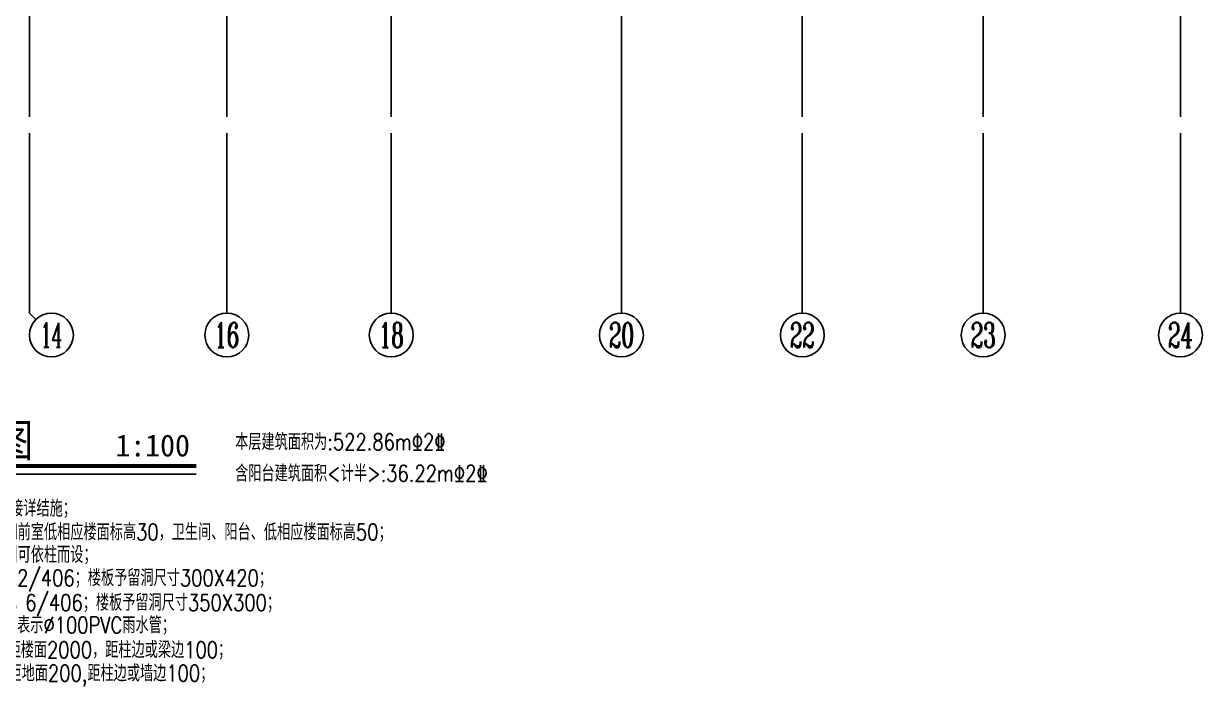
# Model space of a CAD drawing. Header units: metres. Extents: x 2526477 to 2678824, y -47546 to 32540.
# Drawn here: x 2560657 to 2582165, y -47233 to -35135 of the extents above; entities that cross this region are included whole.
import ezdxf
from ezdxf.enums import TextEntityAlignment as Align

# ---------------------------------------------------------------- set-up
doc = ezdxf.new("R2010")
doc.units = ezdxf.units.M
doc.linetypes.add('DOTE', pattern=[2.42, 2, -0.2, 0.02, -0.2])
for name, color, linetype in [('AXIS', 3, 'CONTINUOUS'), ('AXIS_TEXT', 7, 'CONTINUOUS'), ('DOTE', 1, 'DOTE'), ('PUB_TEXT', 7, 'CONTINUOUS'), ('TEXT', 7, 'CONTINUOUS')]:
    doc.layers.add(name, color=color, linetype=linetype)
doc.styles.add('_HZTXT', font='txt.shx', dxfattribs={"width": 0.8, "bigfont": 'HZTXT.shx'})
doc.styles.add('COMPLEX', font='COMPLEX')
doc.styles.add('H1', font='txt')

# ---------------------------------------------------------------- blocks, each defined once
blk = doc.blocks.new('_AXISO')
blk.add_circle((0, 0), 0.5)
at = {"layer": 'AXIS_TEXT', "style": 'COMPLEX', "width": 1.041667}
blk.add_attdef('A', text='', height=0.56, dxfattribs=at).set_placement((-0.25, -0.28), (0.25, -0.28), align=Align.FIT)
blk = doc.blocks.new('_AXISO1')
blk.add_line((0.354, -0.146), (0.5, 0))
blk.add_circle((0, -0.5), 0.5)
at = {"layer": 'AXIS_TEXT', "style": 'COMPLEX', "width": 1.041667}
blk.add_attdef('A', text='', height=0.56, dxfattribs=at).set_placement((-0.25, -0.78), (0.25, -0.78), align=Align.FIT)

msp = doc.modelspace()

# ---------------------------------------------------------------- linework, layer by layer
at = {"layer": 'AXIS'}
for p, q in [((2560765, -37133), (2560765, -40420)), ((2564365, -37133), (2564365, -40420)), ((2567365, -37133), (2567365, -40420)), ((2571565, -37133), (2571565, -40420)), ((2574865, -37133), (2574865, -40420)), ((2578165, -37133), (2578165, -40420)), ((2581765, -37133), (2581765, -40420))]:
    msp.add_line(p, q, dxfattribs=at)
at = {"layer": 'DOTE'}
for p, q in [((2560765, -16526), (2560765, -36835)), ((2567365, -36835), (2567365, -16526)), ((2574865, -36835), (2574865, -16526)), ((2581765, -16526), (2581765, -36835)), ((2564365, -36835), (2564365, -25284)), ((2578165, -36835), (2578165, -25284)), ((2571565, -25584), (2571565, -37135))]:
    msp.add_line(p, q, dxfattribs=at)
at = {"layer": 'TEXT'}
msp.add_line((2563807, -43360), (2556065, -43360), dxfattribs=at)
at = {"layer": 'TEXT', "const_width": 75}
msp.add_lwpolyline([(2563807, -43210), (2556065, -43210)], dxfattribs=at)

# ---------------------------------------------------------------- block references
at = {"layer": 'AXIS'}
ref = msp.add_blockref('_AXISO1', (2560765, -40820), dxfattribs=dict(at, xscale=800, yscale=800, zscale=800, rotation=90.000000001))
ref.add_attrib('A', '14', dxfattribs={"layer": 'AXIS_TEXT', "height": 448, "style": 'COMPLEX', "width": 0.604839}).set_placement((2560965, -41044), (2561365, -41044), align=Align.FIT)
ref = msp.add_blockref('_AXISO', (2564365, -40820), dxfattribs=dict(at, xscale=800, yscale=800, zscale=800))
ref.add_attrib('A', '16', dxfattribs={"layer": 'AXIS_TEXT', "height": 452.5, "style": 'COMPLEX', "width": 0.724138}).set_placement((2564139, -41046), (2564592, -41046), align=Align.FIT)
ref = msp.add_blockref('_AXISO', (2567365, -40820), dxfattribs=dict(at, xscale=800, yscale=800, zscale=800))
ref.add_attrib('A', '18', dxfattribs={"layer": 'AXIS_TEXT', "height": 452.5, "style": 'COMPLEX', "width": 0.724138}).set_placement((2567139, -41046), (2567592, -41046), align=Align.FIT)
ref = msp.add_blockref('_AXISO', (2571565, -40820), dxfattribs=dict(at, xscale=800, yscale=800, zscale=800))
ref.add_attrib('A', '20', dxfattribs={"layer": 'AXIS_TEXT', "height": 452.5, "style": 'COMPLEX', "width": 0.617647}).set_placement((2571339, -41046), (2571792, -41046), align=Align.FIT)
ref = msp.add_blockref('_AXISO', (2574865, -40820), dxfattribs=dict(at, xscale=800, yscale=800, zscale=800))
ref.add_attrib('A', '22', dxfattribs={"layer": 'AXIS_TEXT', "height": 452.5, "style": 'COMPLEX', "width": 0.617647}).set_placement((2574639, -41046), (2575092, -41046), align=Align.FIT)
ref = msp.add_blockref('_AXISO', (2578165, -40820), dxfattribs=dict(at, xscale=800, yscale=800, zscale=800))
ref.add_attrib('A', '23', dxfattribs={"layer": 'AXIS_TEXT', "height": 452.5, "style": 'COMPLEX', "width": 0.617647}).set_placement((2577939, -41046), (2578392, -41046), align=Align.FIT)
ref = msp.add_blockref('_AXISO', (2581765, -40820), dxfattribs=dict(at, xscale=800, yscale=800, zscale=800))
ref.add_attrib('A', '24', dxfattribs={"layer": 'AXIS_TEXT', "height": 452.5, "style": 'COMPLEX', "width": 0.583333}).set_placement((2581539, -41046), (2581992, -41046), align=Align.FIT)

# ---------------------------------------------------------------- texts
at = {"layer": 'PUB_TEXT', "style": '_HZTXT', "width": 0.8}
for s, p in [('本层建筑面积为:522.86m\x832\x84', (2564517, -42920)), ('含阳台建筑面积<计半>:36.22m\x832\x84', (2564517, -43495)), ('1.柱及构造柱尺寸及定位,墙体拉接详结施；', (2556880, -44134)), ('2.厨房、楼梯间入户平台、卫生间前室低相应楼面标高30，卫生间、阳台、低相应楼面标高50；', (2556881, -44566)), ('3.未注明墙垛均为100,靠柱的门可依柱而设；', (2556880, -44978)), ('4.厨房排气道详03J930-1，2/406；楼板予留洞尺寸300X420；', (2556885, -45403)), ('卫生间排气道详03J930-1，6/406；楼板予留洞尺寸350X300；', (2557101, -45853)), ('5.   表示地漏、雨水口，  表示%%c100PVC雨水管；', (2556918, -46264)), ('卧室%%c75空调预留孔、孔底距楼面2000，距柱边或梁边100；', (2557347, -46715)), ('客厅%%c75空调预留孔、孔底距地面200,距柱边或墙边100；', (2557364, -47142))]:
    msp.add_text(s, height=300, dxfattribs=at).set_placement(p)
at = {"layer": 'TEXT', "style": 'H1', "width": 0.8}
msp.add_text('一～三层平面图', height=600, dxfattribs=at).set_placement((2556457, -43039))
at = {"layer": 'TEXT', "style": 'H1'}
msp.add_text('1:100', height=400, dxfattribs=at).set_placement((2562332, -43036))

doc.saveas('drawing.dxf')
